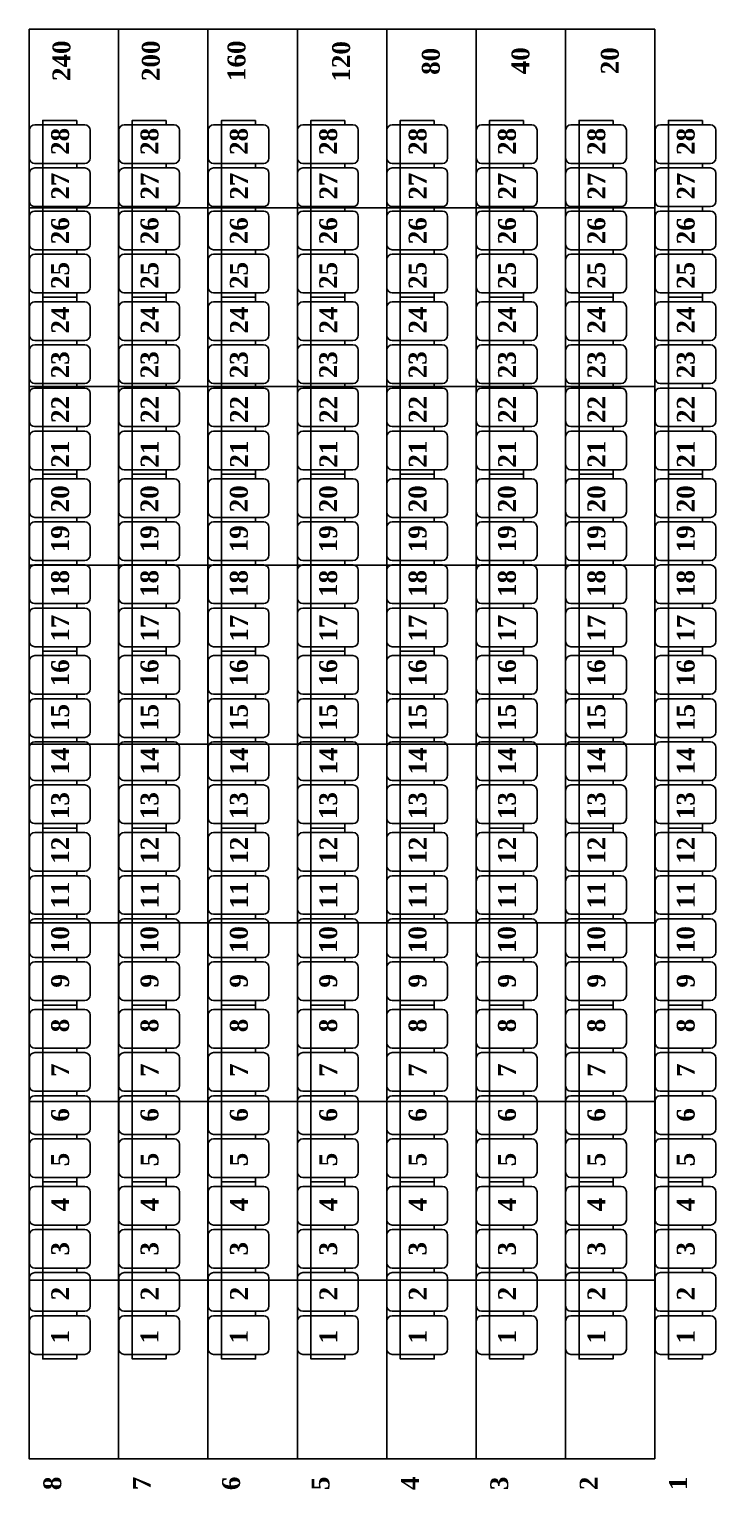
# Model space of a CAD drawing. Header units: millimetres. Extents: x -520232 to 211296, y -156633 to 78411.
# Drawn here: x 26966 to 34648, y -93276 to -76930 of the extents above; entities that cross this region are included whole.
import ezdxf

# ---------------------------------------------------------------- set-up
doc = ezdxf.new("R2010")
doc.units = ezdxf.units.MM
doc.layers.add('Дежурное освещение', color=10, linetype='Continuous')
doc.layers.add('Партер', color=7, linetype='Continuous')
doc.layers.add('Сидения и станки', color=7, linetype='Continuous', lineweight=25)
doc.layers.get('Дежурное освещение').off()
doc.styles.get("Standard").update_dxf_attribs({"font": 'arial.ttf', "height": 300})

# ---------------------------------------------------------------- blocks, each defined once
blk = doc.blocks.new('A$C20D4365F')
at = {"layer": 'Сидения и станки'}
for points in [[(-1121.25, 530), (-808.75, 530, -0.41421356), (-748.75, 470), (-748.75, 0), (-1181.25, 0), (-1181.25, 470, -0.41421356)], [(-638.75, 530), (-326.25, 530, -0.41421356), (-266.25, 470), (-266.25, 0), (-698.75, 0), (-698.75, 470, -0.41421356)], [(-156.25, 530), (156.25, 530, -0.41421356), (216.25, 470), (216.25, 0), (-216.25, 0), (-216.25, 470, -0.41421356)], [(326.25, 530), (638.75, 530, -0.41421356), (698.75, 470), (698.75, 0), (266.25, 0), (266.25, 470, -0.41421356)], [(-748.75, 0), (-1181.25, 0), (-1181.25, -90, 0.41421356), (-1121.25, -150), (-808.75, -150, 0.41421356), (-748.75, -90)], [(-266.25, 0), (-698.75, 0), (-698.75, -90, 0.41421356), (-638.75, -150), (-326.25, -150, 0.41421356), (-266.25, -90)], [(216.25, 0), (-216.25, 0), (-216.25, -90, 0.41421356), (-156.25, -150), (156.25, -150, 0.41421356), (216.25, -90)], [(698.75, 0), (266.25, 0), (266.25, -90, 0.41421356), (326.25, -150), (638.75, -150, 0.41421356), (698.75, -90)]]:
    blk.add_lwpolyline(points, format="xyb", close=True, dxfattribs=at)
for points in [[(-1231.25, 380), (-1181.25, 380), (-1181.25, 0), (-1231.25, 0)], [(-748.75, 380), (-698.75, 380), (-698.75, 0), (-748.75, 0)], [(-266.25, 380), (-216.25, 380), (-216.25, 0), (-266.25, 0)], [(216.25, 380), (266.25, 380), (266.25, 0), (216.25, 0)], [(698.75, 380), (748.75, 380), (748.75, 0), (698.75, 0)]]:
    blk.add_lwpolyline(points, close=True, dxfattribs=at)
blk = doc.blocks.new('Партер 8х28')
at = {"layer": 'Партер'}
for points in [[(77583, 31489), (76583, 31489), (76583, 33489), (77583, 33489), (77583, 31489)], [(78583, 31489), (77583, 31489), (77583, 33489), (78583, 33489), (78583, 31489)], [(79583, 31489), (78583, 31489), (78583, 33489), (79583, 33489), (79583, 31489)], [(80583, 31489), (79583, 31489), (79583, 33489), (80583, 33489), (80583, 31489)], [(81583, 31489), (80583, 31489), (80583, 33489), (81583, 33489), (81583, 31489)], [(82583, 31489), (81583, 31489), (81583, 33489), (82583, 33489), (82583, 31489)], [(83583, 31489), (82583, 31489), (82583, 33489), (83583, 33489), (83583, 31489)], [(77583, 29489), (76583, 29489), (76583, 31489), (77583, 31489), (77583, 29489)], [(78583, 29489), (77583, 29489), (77583, 31489), (78583, 31489), (78583, 29489)], [(79583, 29489), (78583, 29489), (78583, 31489), (79583, 31489), (79583, 29489)], [(80583, 29489), (79583, 29489), (79583, 31489), (80583, 31489), (80583, 29489)], [(81583, 29489), (80583, 29489), (80583, 31489), (81583, 31489), (81583, 29489)], [(82583, 29489), (81583, 29489), (81583, 31489), (82583, 31489), (82583, 29489)], [(83583, 29489), (82583, 29489), (82583, 31489), (83583, 31489), (83583, 29489)], [(77583, 27489), (76583, 27489), (76583, 29489), (77583, 29489), (77583, 27489)], [(78583, 27489), (77583, 27489), (77583, 29489), (78583, 29489), (78583, 27489)], [(79583, 27489), (78583, 27489), (78583, 29489), (79583, 29489), (79583, 27489)], [(80583, 27489), (79583, 27489), (79583, 29489), (80583, 29489), (80583, 27489)], [(81583, 27489), (80583, 27489), (80583, 29489), (81583, 29489), (81583, 27489)], [(82583, 27489), (81583, 27489), (81583, 29489), (82583, 29489), (82583, 27489)], [(83583, 27489), (82583, 27489), (82583, 29489), (83583, 29489), (83583, 27489)], [(77583, 25489), (76583, 25489), (76583, 27489), (77583, 27489), (77583, 25489)], [(78583, 25489), (77583, 25489), (77583, 27489), (78583, 27489), (78583, 25489)], [(79583, 25489), (78583, 25489), (78583, 27489), (79583, 27489), (79583, 25489)], [(80583, 25489), (79583, 25489), (79583, 27489), (80583, 27489), (80583, 25489)], [(81583, 25489), (80583, 25489), (80583, 27489), (81583, 27489), (81583, 25489)], [(82583, 25489), (81583, 25489), (81583, 27489), (82583, 27489), (82583, 25489)], [(83583, 25489), (82583, 25489), (82583, 27489), (83583, 27489), (83583, 25489)], [(77583, 23489), (76583, 23489), (76583, 25489), (77583, 25489), (77583, 23489)], [(78583, 23489), (77583, 23489), (77583, 25489), (78583, 25489), (78583, 23489)], [(79583, 23489), (78583, 23489), (78583, 25489), (79583, 25489), (79583, 23489)], [(80583, 23489), (79583, 23489), (79583, 25489), (80583, 25489), (80583, 23489)], [(81583, 23489), (80583, 23489), (80583, 25489), (81583, 25489), (81583, 23489)], [(82583, 23489), (81583, 23489), (81583, 25489), (82583, 25489), (82583, 23489)], [(83583, 23489), (82583, 23489), (82583, 25489), (83583, 25489), (83583, 23489)], [(77583, 21489), (76583, 21489), (76583, 23489), (77583, 23489), (77583, 21489)], [(78583, 21489), (77583, 21489), (77583, 23489), (78583, 23489), (78583, 21489)], [(79583, 21489), (78583, 21489), (78583, 23489), (79583, 23489), (79583, 21489)], [(80583, 21489), (79583, 21489), (79583, 23489), (80583, 23489), (80583, 21489)], [(81583, 21489), (80583, 21489), (80583, 23489), (81583, 23489), (81583, 21489)], [(82583, 21489), (81583, 21489), (81583, 23489), (82583, 23489), (82583, 21489)], [(83583, 21489), (82583, 21489), (82583, 23489), (83583, 23489), (83583, 21489)], [(77583, 19489), (76583, 19489), (76583, 21489), (77583, 21489), (77583, 19489)], [(78583, 19489), (77583, 19489), (77583, 21489), (78583, 21489), (78583, 19489)], [(79583, 19489), (78583, 19489), (78583, 21489), (79583, 21489), (79583, 19489)], [(80583, 19489), (79583, 19489), (79583, 21489), (80583, 21489), (80583, 19489)], [(81583, 19489), (80583, 19489), (80583, 21489), (81583, 21489), (81583, 19489)], [(82583, 19489), (81583, 19489), (81583, 21489), (82583, 21489), (82583, 19489)], [(83583, 19489), (82583, 19489), (82583, 21489), (83583, 21489), (83583, 19489)], [(77583, 17489), (76583, 17489), (76583, 19489), (77583, 19489), (77583, 17489)], [(78583, 17489), (77583, 17489), (77583, 19489), (78583, 19489), (78583, 17489)], [(79583, 17489), (78583, 17489), (78583, 19489), (79583, 19489), (79583, 17489)], [(80583, 17489), (79583, 17489), (79583, 19489), (80583, 19489), (80583, 17489)], [(81583, 17489), (80583, 17489), (80583, 19489), (81583, 19489), (81583, 17489)], [(82583, 17489), (81583, 17489), (81583, 19489), (82583, 19489), (82583, 17489)], [(83583, 17489), (82583, 17489), (82583, 19489), (83583, 19489), (83583, 17489)]]:
    blk.add_lwpolyline(points, dxfattribs=at)
at = {"layer": 'Сидения и станки', "rotation": 270}
for p in [(76735, 31237), (77735, 31237), (78735, 31237), (79735, 31237), (80735, 31237), (81735, 31237), (82735, 31237), (83735, 31237), (76735, 29257), (77735, 29257), (78735, 29257), (79735, 29257), (80735, 29257), (81735, 29257), (82735, 29257), (83735, 29257), (76735, 27277), (77735, 27277), (78735, 27277), (79735, 27277), (80735, 27277), (81735, 27277), (82735, 27277), (83735, 27277), (76735, 25297), (77735, 25297), (78735, 25297), (79735, 25297), (80735, 25297), (81735, 25297), (82735, 25297), (83735, 25297), (76735, 23317), (77735, 23317), (78735, 23317), (79735, 23317), (80735, 23317), (81735, 23317), (82735, 23317), (83735, 23317), (76735, 21337), (77735, 21337), (78735, 21337), (79735, 21337), (80735, 21337), (81735, 21337), (82735, 21337), (83735, 21337), (76735, 19357), (77735, 19357), (78735, 19357), (79735, 19357), (80735, 19357), (81735, 19357), (82735, 19357), (83735, 19357)]:
    blk.add_blockref('A$C20D4365F', p, dxfattribs=at)
at = {"layer": 'Партер', "color": 0, "char_height": 200, "width": 439.44, "rotation": 90}
for s, insert, attachment_point in [('{\\fTimes New Roman|b1|i0|c204|p18; 240}', (76945, 32909), 4), ('{\\fTimes New Roman|b1|i0|c204|p18; 200}', (77945, 32909), 4), ('{\\fTimes New Roman|b1|i0|c204|p18; 160}', (78904, 32909), 4), ('{\\fTimes New Roman|b1|i0|c204|p18;120}', (80074, 33129), 5), ('{\\fTimes New Roman|b1|i0|c204|p18;80}', (81078, 33129), 5), ('{\\fTimes New Roman|b1|i0|c204|p18; 40}', (82081, 32909), 4), ('{\\fTimes New Roman|b1|i0|c204|p18; 20}', (83081, 32909), 4)]:
    blk.add_mtext(s, dxfattribs=dict(at, insert=insert, attachment_point=attachment_point))
at = {"layer": 'Партер', "color": 5, "char_height": 200, "rotation": 90}
for s, insert, width, attachment_point in [('{\\fTimes New Roman|b1|i0|c204|p18;  28}', (76930, 31931), 500, 4), ('{\\fTimes New Roman|b1|i0|c204|p18;  28}', (77930, 31931), 500, 4), ('{\\fTimes New Roman|b1|i0|c204|p18;  28}', (78930, 31931), 500, 4), ('{\\fTimes New Roman|b1|i0|c204|p18;  28}', (79930, 31931), 500, 4), ('{\\fTimes New Roman|b1|i0|c204|p18;  28}', (80930, 31931), 500, 4), ('{\\fTimes New Roman|b1|i0|c204|p18;  28}', (81930, 31931), 500, 4), ('{\\fTimes New Roman|b1|i0|c204|p18;  28}', (82930, 31931), 500, 4), ('{\\fTimes New Roman|b1|i0|c204|p18;  28}', (83930, 31931), 500, 4), ('{\\fTimes New Roman|b1|i0|c204|p18;  27}', (76930, 31431), 500, 4), ('{\\fTimes New Roman|b1|i0|c204|p18;  27}', (77930, 31431), 500, 4), ('{\\fTimes New Roman|b1|i0|c204|p18;  27}', (78930, 31431), 500, 4), ('{\\fTimes New Roman|b1|i0|c204|p18;  27}', (79930, 31431), 500, 4), ('{\\fTimes New Roman|b1|i0|c204|p18;  27}', (80930, 31431), 500, 4), ('{\\fTimes New Roman|b1|i0|c204|p18;  27}', (81930, 31431), 500, 4), ('{\\fTimes New Roman|b1|i0|c204|p18;  27}', (82930, 31431), 500, 4), ('{\\fTimes New Roman|b1|i0|c204|p18;  27}', (83930, 31431), 500, 4), ('{\\fTimes New Roman|b1|i0|c204|p18;  26}', (76930, 30931), 500, 4), ('{\\fTimes New Roman|b1|i0|c204|p18;  26}', (77930, 30931), 500, 4), ('{\\fTimes New Roman|b1|i0|c204|p18;  26}', (78930, 30931), 500, 4), ('{\\fTimes New Roman|b1|i0|c204|p18;  26}', (79930, 30931), 500, 4), ('{\\fTimes New Roman|b1|i0|c204|p18;  26}', (80930, 30931), 500, 4), ('{\\fTimes New Roman|b1|i0|c204|p18;  26}', (81930, 30931), 500, 4), ('{\\fTimes New Roman|b1|i0|c204|p18;  26}', (82930, 30931), 500, 4), ('{\\fTimes New Roman|b1|i0|c204|p18;  26}', (83930, 30931), 500, 4), ('{\\fTimes New Roman|b1|i0|c204|p18;  25}', (76930, 30431), 500, 4), ('{\\fTimes New Roman|b1|i0|c204|p18;  25}', (77930, 30431), 500, 4), ('{\\fTimes New Roman|b1|i0|c204|p18;  25}', (78930, 30431), 500, 4), ('{\\fTimes New Roman|b1|i0|c204|p18;  25}', (79930, 30431), 500, 4), ('{\\fTimes New Roman|b1|i0|c204|p18;  25}', (80930, 30431), 500, 4), ('{\\fTimes New Roman|b1|i0|c204|p18;  25}', (81930, 30431), 500, 4), ('{\\fTimes New Roman|b1|i0|c204|p18;  25}', (82930, 30431), 500, 4), ('{\\fTimes New Roman|b1|i0|c204|p18;  25}', (83930, 30431), 500, 4), ('{\\fTimes New Roman|b1|i0|c204|p18;  24}', (76930, 29931), 500, 4), ('{\\fTimes New Roman|b1|i0|c204|p18;  24}', (77930, 29931), 500, 4), ('{\\fTimes New Roman|b1|i0|c204|p18;  24}', (78930, 29931), 500, 4), ('{\\fTimes New Roman|b1|i0|c204|p18;  24}', (79930, 29931), 500, 4), ('{\\fTimes New Roman|b1|i0|c204|p18;  24}', (80930, 29931), 500, 4), ('{\\fTimes New Roman|b1|i0|c204|p18;  24}', (81930, 29931), 500, 4), ('{\\fTimes New Roman|b1|i0|c204|p18;  24}', (82930, 29931), 500, 4), ('{\\fTimes New Roman|b1|i0|c204|p18;  24}', (83930, 29931), 500, 4), ('{\\fTimes New Roman|b1|i0|c204|p18;  23}', (76930, 29431), 500, 4), ('{\\fTimes New Roman|b1|i0|c204|p18;  23}', (77930, 29431), 500, 4), ('{\\fTimes New Roman|b1|i0|c204|p18;  23}', (78930, 29431), 500, 4), ('{\\fTimes New Roman|b1|i0|c204|p18;  23}', (79930, 29431), 500, 4), ('{\\fTimes New Roman|b1|i0|c204|p18;  23}', (80930, 29431), 500, 4), ('{\\fTimes New Roman|b1|i0|c204|p18;  23}', (81930, 29431), 500, 4), ('{\\fTimes New Roman|b1|i0|c204|p18;  23}', (82930, 29431), 500, 4), ('{\\fTimes New Roman|b1|i0|c204|p18;  23}', (83930, 29431), 500, 4), ('{\\fTimes New Roman|b1|i0|c204|p18;  22}', (76930, 28931), 500, 4), ('{\\fTimes New Roman|b1|i0|c204|p18;  22}', (77930, 28931), 500, 4), ('{\\fTimes New Roman|b1|i0|c204|p18;  22}', (78930, 28931), 500, 4), ('{\\fTimes New Roman|b1|i0|c204|p18;  22}', (79930, 28931), 500, 4), ('{\\fTimes New Roman|b1|i0|c204|p18;  22}', (80930, 28931), 500, 4), ('{\\fTimes New Roman|b1|i0|c204|p18;  22}', (81930, 28931), 500, 4), ('{\\fTimes New Roman|b1|i0|c204|p18;  22}', (82930, 28931), 500, 4), ('{\\fTimes New Roman|b1|i0|c204|p18;  22}', (83930, 28931), 500, 4), ('{\\fTimes New Roman|b1|i0|c204|p18;  21}', (76930, 28431), 500, 4), ('{\\fTimes New Roman|b1|i0|c204|p18;  21}', (77930, 28431), 500, 4), ('{\\fTimes New Roman|b1|i0|c204|p18;  21}', (78930, 28431), 500, 4), ('{\\fTimes New Roman|b1|i0|c204|p18;  21}', (79930, 28431), 500, 4), ('{\\fTimes New Roman|b1|i0|c204|p18;  21}', (80930, 28431), 500, 4), ('{\\fTimes New Roman|b1|i0|c204|p18;  21}', (81930, 28431), 500, 4), ('{\\fTimes New Roman|b1|i0|c204|p18;  21}', (82930, 28431), 500, 4), ('{\\fTimes New Roman|b1|i0|c204|p18;  21}', (83930, 28431), 500, 4), ('{\\fTimes New Roman|b1|i0|c204|p18;  20}', (76930, 27931), 500, 4), ('{\\fTimes New Roman|b1|i0|c204|p18;  20}', (77930, 27931), 500, 4), ('{\\fTimes New Roman|b1|i0|c204|p18;  20}', (78930, 27931), 500, 4), ('{\\fTimes New Roman|b1|i0|c204|p18;  20}', (79930, 27931), 500, 4), ('{\\fTimes New Roman|b1|i0|c204|p18;  20}', (80930, 27931), 500, 4), ('{\\fTimes New Roman|b1|i0|c204|p18;  20}', (81930, 27931), 500, 4), ('{\\fTimes New Roman|b1|i0|c204|p18;  20}', (82930, 27931), 500, 4), ('{\\fTimes New Roman|b1|i0|c204|p18;  20}', (83930, 27931), 500, 4), ('{\\fTimes New Roman|b1|i0|c204|p18;  19}', (76930, 27484), 500, 4), ('{\\fTimes New Roman|b1|i0|c204|p18;  19}', (77930, 27484), 500, 4), ('{\\fTimes New Roman|b1|i0|c204|p18;  19}', (78930, 27484), 500, 4), ('{\\fTimes New Roman|b1|i0|c204|p18;  19}', (79930, 27484), 500, 4), ('{\\fTimes New Roman|b1|i0|c204|p18;  19}', (80930, 27484), 500, 4), ('{\\fTimes New Roman|b1|i0|c204|p18;  19}', (81930, 27484), 500, 4), ('{\\fTimes New Roman|b1|i0|c204|p18;  19}', (82930, 27484), 500, 4), ('{\\fTimes New Roman|b1|i0|c204|p18;  19}', (83930, 27484), 500, 4), ('{\\fTimes New Roman|b1|i0|c204|p18;  18}', (76930, 26984), 500, 4), ('{\\fTimes New Roman|b1|i0|c204|p18;  18}', (77930, 26984), 500, 4), ('{\\fTimes New Roman|b1|i0|c204|p18;  18}', (78930, 26984), 500, 4), ('{\\fTimes New Roman|b1|i0|c204|p18;  18}', (79930, 26984), 500, 4), ('{\\fTimes New Roman|b1|i0|c204|p18;  18}', (80930, 26984), 500, 4), ('{\\fTimes New Roman|b1|i0|c204|p18;  18}', (81930, 26984), 500, 4), ('{\\fTimes New Roman|b1|i0|c204|p18;  18}', (82930, 26984), 500, 4), ('{\\fTimes New Roman|b1|i0|c204|p18;  18}', (83930, 26984), 500, 4), ('{\\fTimes New Roman|b1|i0|c204|p18;  17}', (76930, 26484), 500, 4), ('{\\fTimes New Roman|b1|i0|c204|p18;  17}', (77930, 26484), 500, 4), ('{\\fTimes New Roman|b1|i0|c204|p18;  17}', (78930, 26484), 500, 4), ('{\\fTimes New Roman|b1|i0|c204|p18;  17}', (79930, 26484), 500, 4), ('{\\fTimes New Roman|b1|i0|c204|p18;  17}', (80930, 26484), 500, 4), ('{\\fTimes New Roman|b1|i0|c204|p18;  17}', (81930, 26484), 500, 4), ('{\\fTimes New Roman|b1|i0|c204|p18;  17}', (82930, 26484), 500, 4), ('{\\fTimes New Roman|b1|i0|c204|p18;  17}', (83930, 26484), 500, 4), ('{\\fTimes New Roman|b1|i0|c204|p18;  16}', (76930, 25984), 500, 4), ('{\\fTimes New Roman|b1|i0|c204|p18;  16}', (77930, 25984), 500, 4), ('{\\fTimes New Roman|b1|i0|c204|p18;  16}', (78930, 25984), 500, 4), ('{\\fTimes New Roman|b1|i0|c204|p18;  16}', (79930, 25984), 500, 4), ('{\\fTimes New Roman|b1|i0|c204|p18;  16}', (80930, 25984), 500, 4), ('{\\fTimes New Roman|b1|i0|c204|p18;  16}', (81930, 25984), 500, 4), ('{\\fTimes New Roman|b1|i0|c204|p18;  16}', (82930, 25984), 500, 4), ('{\\fTimes New Roman|b1|i0|c204|p18;  16}', (83930, 25984), 500, 4), ('{\\fTimes New Roman|b1|i0|c204|p18;  15}', (76930, 25484), 500, 4), ('{\\fTimes New Roman|b1|i0|c204|p18;  15}', (77930, 25484), 500, 4), ('{\\fTimes New Roman|b1|i0|c204|p18;  15}', (78930, 25484), 500, 4), ('{\\fTimes New Roman|b1|i0|c204|p18;  15}', (79930, 25484), 500, 4), ('{\\fTimes New Roman|b1|i0|c204|p18;  15}', (80930, 25484), 500, 4), ('{\\fTimes New Roman|b1|i0|c204|p18;  15}', (81930, 25484), 500, 4), ('{\\fTimes New Roman|b1|i0|c204|p18;  15}', (82930, 25484), 500, 4), ('{\\fTimes New Roman|b1|i0|c204|p18;  15}', (83930, 25484), 500, 4), ('{\\fTimes New Roman|b1|i0|c204|p18;  14}', (76930, 24998), 500, 4), ('{\\fTimes New Roman|b1|i0|c204|p18;  14}', (77930, 24998), 500, 4), ('{\\fTimes New Roman|b1|i0|c204|p18;  14}', (78930, 24998), 500, 4), ('{\\fTimes New Roman|b1|i0|c204|p18;  14}', (79930, 24998), 500, 4), ('{\\fTimes New Roman|b1|i0|c204|p18;  14}', (80930, 24998), 500, 4), ('{\\fTimes New Roman|b1|i0|c204|p18;  14}', (81930, 24998), 500, 4), ('{\\fTimes New Roman|b1|i0|c204|p18;  14}', (82930, 24998), 500, 4), ('{\\fTimes New Roman|b1|i0|c204|p18;  14}', (83930, 24998), 500, 4), ('{\\fTimes New Roman|b1|i0|c204|p18;  13}', (76930, 24498), 500, 4), ('{\\fTimes New Roman|b1|i0|c204|p18;  13}', (77930, 24498), 500, 4), ('{\\fTimes New Roman|b1|i0|c204|p18;  13}', (78930, 24498), 500, 4), ('{\\fTimes New Roman|b1|i0|c204|p18;  13}', (79930, 24498), 500, 4), ('{\\fTimes New Roman|b1|i0|c204|p18;  13}', (80930, 24498), 500, 4), ('{\\fTimes New Roman|b1|i0|c204|p18;  13}', (81930, 24498), 500, 4), ('{\\fTimes New Roman|b1|i0|c204|p18;  13}', (82930, 24498), 500, 4), ('{\\fTimes New Roman|b1|i0|c204|p18;  13}', (83930, 24498), 500, 4), ('{\\fTimes New Roman|b1|i0|c204|p18;  12}', (76930, 23998), 500, 4), ('{\\fTimes New Roman|b1|i0|c204|p18;  12}', (77930, 23998), 500, 4), ('{\\fTimes New Roman|b1|i0|c204|p18;  12}', (78930, 23998), 500, 4), ('{\\fTimes New Roman|b1|i0|c204|p18;  12}', (79930, 23998), 500, 4), ('{\\fTimes New Roman|b1|i0|c204|p18;  12}', (80930, 23998), 500, 4), ('{\\fTimes New Roman|b1|i0|c204|p18;  12}', (81930, 23998), 500, 4), ('{\\fTimes New Roman|b1|i0|c204|p18;  12}', (82930, 23998), 500, 4), ('{\\fTimes New Roman|b1|i0|c204|p18;  12}', (83930, 23998), 500, 4), ('{\\fTimes New Roman|b1|i0|c204|p18;  11}', (76930, 23498), 500, 4), ('{\\fTimes New Roman|b1|i0|c204|p18;  11}', (77930, 23498), 500, 4), ('{\\fTimes New Roman|b1|i0|c204|p18;  11}', (78930, 23498), 500, 4), ('{\\fTimes New Roman|b1|i0|c204|p18;  11}', (79930, 23498), 500, 4), ('{\\fTimes New Roman|b1|i0|c204|p18;  11}', (80930, 23498), 500, 4), ('{\\fTimes New Roman|b1|i0|c204|p18;  11}', (81930, 23498), 500, 4), ('{\\fTimes New Roman|b1|i0|c204|p18;  11}', (82930, 23498), 500, 4), ('{\\fTimes New Roman|b1|i0|c204|p18;  11}', (83930, 23498), 500, 4), ('{\\fTimes New Roman|b1|i0|c204|p18;  10}', (76930, 22998), 500, 4), ('{\\fTimes New Roman|b1|i0|c204|p18;  10}', (77930, 22998), 500, 4), ('{\\fTimes New Roman|b1|i0|c204|p18;  10}', (78930, 22998), 500, 4), ('{\\fTimes New Roman|b1|i0|c204|p18;  10}', (79930, 22998), 500, 4), ('{\\fTimes New Roman|b1|i0|c204|p18;  10}', (80930, 22998), 500, 4), ('{\\fTimes New Roman|b1|i0|c204|p18;  10}', (81930, 22998), 500, 4), ('{\\fTimes New Roman|b1|i0|c204|p18;  10}', (82930, 22998), 500, 4), ('{\\fTimes New Roman|b1|i0|c204|p18;  10}', (83930, 22998), 500, 4), ('{\\fTimes New Roman|b1|i0|c204|p18;  9}', (76930, 22612), 500, 4), ('{\\fTimes New Roman|b1|i0|c204|p18;  9}', (77930, 22612), 500, 4), ('{\\fTimes New Roman|b1|i0|c204|p18;  9}', (78930, 22612), 500, 4), ('{\\fTimes New Roman|b1|i0|c204|p18;  9}', (79930, 22612), 500, 4), ('{\\fTimes New Roman|b1|i0|c204|p18;  9}', (80930, 22612), 500, 4), ('{\\fTimes New Roman|b1|i0|c204|p18;  9}', (81930, 22612), 500, 4), ('{\\fTimes New Roman|b1|i0|c204|p18;  9}', (82930, 22612), 500, 4), ('{\\fTimes New Roman|b1|i0|c204|p18;  9}', (83930, 22612), 500, 4), ('{\\fTimes New Roman|b1|i0|c204|p18;  8}', (76930, 22112), 500, 4), ('{\\fTimes New Roman|b1|i0|c204|p18;  8}', (77930, 22112), 500, 4), ('{\\fTimes New Roman|b1|i0|c204|p18;  8}', (78930, 22112), 500, 4), ('{\\fTimes New Roman|b1|i0|c204|p18;  8}', (79930, 22112), 500, 4), ('{\\fTimes New Roman|b1|i0|c204|p18;  8}', (80930, 22112), 500, 4), ('{\\fTimes New Roman|b1|i0|c204|p18;  8}', (81930, 22112), 500, 4), ('{\\fTimes New Roman|b1|i0|c204|p18;  8}', (82930, 22112), 500, 4), ('{\\fTimes New Roman|b1|i0|c204|p18;  8}', (83930, 22112), 500, 4), ('{\\fTimes New Roman|b1|i0|c204|p18;  7}', (76930, 21612), 500, 4), ('{\\fTimes New Roman|b1|i0|c204|p18;  7}', (77930, 21612), 500, 4), ('{\\fTimes New Roman|b1|i0|c204|p18;  7}', (78930, 21612), 500, 4), ('{\\fTimes New Roman|b1|i0|c204|p18;  7}', (79930, 21612), 500, 4), ('{\\fTimes New Roman|b1|i0|c204|p18;  7}', (80930, 21612), 500, 4), ('{\\fTimes New Roman|b1|i0|c204|p18;  7}', (81930, 21612), 500, 4), ('{\\fTimes New Roman|b1|i0|c204|p18;  7}', (82930, 21612), 500, 4), ('{\\fTimes New Roman|b1|i0|c204|p18;  7}', (83930, 21612), 500, 4), ('{\\fTimes New Roman|b1|i0|c204|p18;  6}', (76930, 21112), 500, 4), ('{\\fTimes New Roman|b1|i0|c204|p18;  6}', (77930, 21112), 500, 4), ('{\\fTimes New Roman|b1|i0|c204|p18;  6}', (78930, 21112), 500, 4), ('{\\fTimes New Roman|b1|i0|c204|p18;  6}', (79930, 21112), 500, 4), ('{\\fTimes New Roman|b1|i0|c204|p18;  6}', (80930, 21112), 500, 4), ('{\\fTimes New Roman|b1|i0|c204|p18;  6}', (81930, 21112), 500, 4), ('{\\fTimes New Roman|b1|i0|c204|p18;  6}', (82930, 21112), 500, 4), ('{\\fTimes New Roman|b1|i0|c204|p18;  6}', (83930, 21112), 500, 4), ('{\\fTimes New Roman|b1|i0|c204|p18;  5}', (76930, 20612), 500, 4), ('{\\fTimes New Roman|b1|i0|c204|p18;  5}', (77930, 20612), 500, 4), ('{\\fTimes New Roman|b1|i0|c204|p18;  5}', (78930, 20612), 500, 4), ('{\\fTimes New Roman|b1|i0|c204|p18;  5}', (79930, 20612), 500, 4), ('{\\fTimes New Roman|b1|i0|c204|p18;  5}', (80930, 20612), 500, 4), ('{\\fTimes New Roman|b1|i0|c204|p18;  5}', (81930, 20612), 500, 4), ('{\\fTimes New Roman|b1|i0|c204|p18;  5}', (82930, 20612), 500, 4), ('{\\fTimes New Roman|b1|i0|c204|p18;  5}', (83930, 20612), 500, 4), ('{\\fTimes New Roman|b1|i0|c204|p18;  4}', (76930, 20108), 503.54, 4), ('{\\fTimes New Roman|b1|i0|c204|p18;  4}', (77930, 20108), 503.54, 4), ('{\\fTimes New Roman|b1|i0|c204|p18;  4}', (78930, 20108), 503.54, 4), ('{\\fTimes New Roman|b1|i0|c204|p18;  4}', (79930, 20108), 503.54, 4), ('{\\fTimes New Roman|b1|i0|c204|p18;  4}', (80930, 20108), 503.54, 4), ('{\\fTimes New Roman|b1|i0|c204|p18;  4}', (81930, 20108), 503.54, 4), ('{\\fTimes New Roman|b1|i0|c204|p18;  4}', (82930, 20108), 503.54, 4), ('{\\fTimes New Roman|b1|i0|c204|p18;  4}', (83930, 20108), 503.54, 4), ('{\\fTimes New Roman|b1|i0|c204|p18;  3}', (76930, 19614), 498, 4), ('{\\fTimes New Roman|b1|i0|c204|p18;  3}', (77930, 19614), 498, 4), ('{\\fTimes New Roman|b1|i0|c204|p18;  3}', (78930, 19614), 498, 4), ('{\\fTimes New Roman|b1|i0|c204|p18;  3}', (79930, 19614), 498, 4), ('{\\fTimes New Roman|b1|i0|c204|p18;  3}', (80930, 19614), 498, 4), ('{\\fTimes New Roman|b1|i0|c204|p18;  3}', (81930, 19614), 498, 4), ('{\\fTimes New Roman|b1|i0|c204|p18;  3}', (82930, 19614), 498, 4), ('{\\fTimes New Roman|b1|i0|c204|p18;  3}', (83930, 19614), 498, 4), ('{\\fTimes New Roman|b1|i0|c204|p18;  2 }', (76930, 19112), 500, 4), ('{\\fTimes New Roman|b1|i0|c204|p18;  2 }', (77930, 19112), 500, 4), ('{\\fTimes New Roman|b1|i0|c204|p18;  2 }', (78930, 19112), 500, 4), ('{\\fTimes New Roman|b1|i0|c204|p18;  2 }', (79930, 19112), 500, 4), ('{\\fTimes New Roman|b1|i0|c204|p18;  2 }', (80930, 19112), 500, 4), ('{\\fTimes New Roman|b1|i0|c204|p18;  2 }', (81930, 19112), 500, 4), ('{\\fTimes New Roman|b1|i0|c204|p18;  2 }', (82930, 19112), 500, 4), ('{\\fTimes New Roman|b1|i0|c204|p18;  2 }', (83930, 19112), 500, 4), ('{\\fTimes New Roman|b1|i0|c204|p18;1}', (76929, 18855), 500, 5), ('{\\fTimes New Roman|b1|i0|c204|p18;1}', (77929, 18855), 500, 5), ('{\\fTimes New Roman|b1|i0|c204|p18;1}', (78929, 18855), 500, 5), ('{\\fTimes New Roman|b1|i0|c204|p18;1}', (79929, 18855), 500, 5), ('{\\fTimes New Roman|b1|i0|c204|p18;1}', (80929, 18855), 500, 5), ('{\\fTimes New Roman|b1|i0|c204|p18;1}', (81929, 18855), 500, 5), ('{\\fTimes New Roman|b1|i0|c204|p18;1}', (82929, 18855), 500, 5), ('{\\fTimes New Roman|b1|i0|c204|p18;1}', (83929, 18855), 500, 5), ('{\\fTimes New Roman|b1|i0|c204|p18;  8}', (76843, 16988), 500.97, 4), ('{\\fTimes New Roman|b1|i0|c204|p18;  7}', (77843, 16988), 500.97, 4), ('{\\fTimes New Roman|b1|i0|c204|p18;  6}', (78843, 16988), 500.97, 4), ('{\\fTimes New Roman|b1|i0|c204|p18;  5}', (79843, 16988), 500.97, 4), ('{\\fTimes New Roman|b1|i0|c204|p18;  4}', (80843, 16988), 500.97, 4), ('{\\fTimes New Roman|b1|i0|c204|p18;  3}', (81843, 16988), 500.97, 4), ('{\\fTimes New Roman|b1|i0|c204|p18;  2}', (82843, 16988), 500.97, 4), ('{\\fTimes New Roman|b1|i0|c204|p18;  1}', (83843, 16988), 500.97, 4)]:
    blk.add_mtext(s, dxfattribs=dict(at, insert=insert, width=width, attachment_point=attachment_point))

msp = doc.modelspace()

# ---------------------------------------------------------------- block references
at = {"layer": 'Дежурное освещение'}
msp.add_blockref('Партер 8х28', (-49616.566, -110419.121), dxfattribs=at)

doc.saveas('drawing.dxf')
